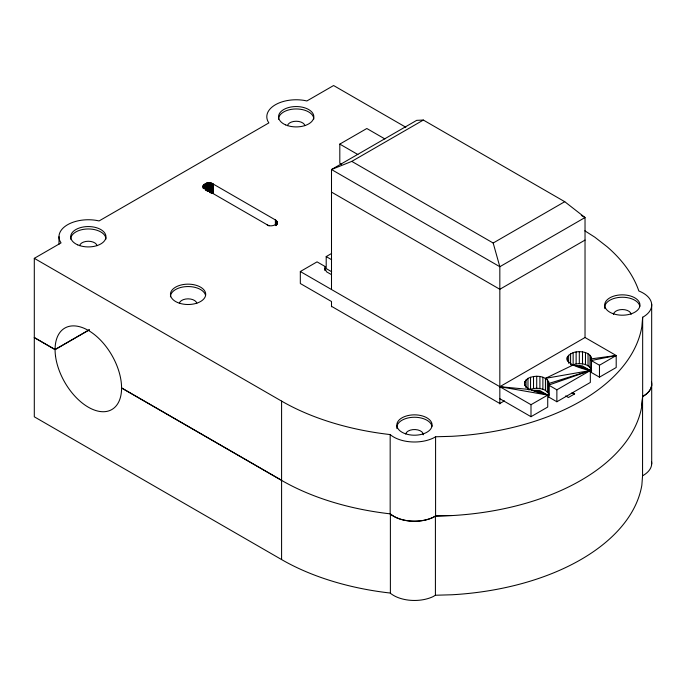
<?xml version="1.0" encoding="UTF-8"?>
<svg xmlns="http://www.w3.org/2000/svg" width="686" height="686" viewBox="0 0 686 686"><rect width="100%" height="100%" fill="white"/><g stroke="black" fill="none" stroke-linecap="round" stroke-linejoin="round"><path stroke-width="1.03" d="M405.838 127.244L333.602 85.536L306.899 100.953L303.804 100.345A29.387 16.97 0 0 0 267.806 121.122L268.861 122.914L99.093 220.935L95.989 220.326A29.387 16.97 0 0 0 59.991 241.103L61.045 242.895L34.3 258.339L34.3 416.805L281.586 559.57A211.64 122.185 0 0 0 389.948 593.013L391.912 594.376A29.387 16.97 0 0 0 433.046 596.64L435.413 595.242L451.98 594.771A211.64 122.185 0 0 0 641.856 485.148L642.559 475.792L642.559 396.602A29.387 16.97 0 0 0 651.546 382.514M651.7 463.925L651.7 384.735M121.585 388.01L281.586 480.389A211.64 122.185 0 0 0 389.948 513.823L391.912 515.186A29.387 16.97 0 0 0 433.046 517.45L435.413 516.052L451.98 515.58A211.64 122.185 0 0 0 641.856 405.958L642.559 396.602M584.841 230.822L594.831 237.193L607.204 246.823A211.64 122.185 0 0 1 638.803 290.873L639.043 291.07A29.387 16.97 0 0 1 644.094 316.418L642.662 317.224L641.856 326.682A211.64 122.185 0 0 1 451.98 436.305L435.584 436.776L434.195 437.599A29.387 16.97 0 0 1 390.291 434.684L389.948 434.547A211.64 122.185 0 0 1 281.586 401.104L34.3 258.339M641.856 405.872L642.662 396.405L642.662 317.224M591.238 356.96L591.281 372.438L599.47 377.163L599.47 365.252L591.281 360.527C592.507 351.661 579.318 350.452 573.144 352.638C554.031 361.659 584.361 369.454 590.329 370.526L590.329 382.445L556.869 401.756L548.68 397.031L548.637 381.562C544.187 375.165 534.411 375.173 527.98 378.363C514.594 389.082 543.483 392.915 547.728 395.102L547.728 407.038L530.998 416.694L499.828 398.703M548.68 397.031L548.637 393.558L545.439 390.36L545.439 378.363L573.144 364.978L576.12 365.689L582.14 365.801L590.329 370.526L556.869 389.828L548.68 385.095L548.637 381.562M324.864 270.224L325.241 266.588L317.052 261.863L300.322 271.519L300.322 283.524L331.501 301.514L331.501 306.788M591.281 372.438L591.658 358.804L616.2 355.511L616.2 367.507L599.47 377.163M267.077 224.734C270.31 227.718 280.823 224.288 275.386 219.932L213.046 183.934C209.805 180.95 199.3 184.371 204.728 188.736L268.972 225.823M451.98 515.495L435.584 515.958L434.195 516.79A29.387 16.97 0 0 1 390.291 513.874L389.948 513.737M599.47 365.252L616.2 355.511L585.029 337.512L499.828 386.698L547.728 395.102L530.998 404.697L300.322 271.519M341.619 164.34L339.81 163.302L339.81 144.103L366.821 128.505L384.897 138.941M331.501 289.518L331.501 169.536L351.781 161.381L423.348 120.059L564.741 201.693L585.029 217.531L585.029 337.512M89.266 329.786L55.077 349.526L34.3 337.529M89.266 329.88L55.077 349.611L34.3 337.615M331.655 271.733L326.202 268.586L326.202 256.581L331.621 253.451M351.781 161.381L493.174 243.016L564.741 201.693M585.029 240.083L499.828 289.278L331.501 192.097M504.416 400.847L499.828 403.497L331.501 306.316M572.819 392.855L574.636 393.901L568.402 397.503L565.676 395.925M642.662 396.405L644.094 395.608A29.387 16.97 0 0 0 651.434 381.905M571.438 365.389C577.852 362.457 589.463 362.705 591.658 370.809M528.837 389.982C534.017 387.564 540.362 387.762 545.439 390.36M548.68 385.095L590.329 370.526L579.31 365.93M576.12 365.689L590.329 370.526L549.057 383.405L549.057 395.402M591.281 360.527L616.2 355.511M545.439 378.363L590.329 370.526M533.519 390.283L539.539 390.377L547.728 395.102L530.544 389.571L499.828 386.698M423.348 120.059L416.702 120.35L331.501 169.536L499.828 266.717L585.029 217.531L581.325 215.395M213.046 183.934L213.046 193.538L210.868 192.74L210.868 183.145M571.524 393.129L574.636 393.901M536.709 390.531L547.728 395.102M331.038 274.391L326.519 271.785L324.864 268.226M339.81 144.103L357.878 154.539M326.202 256.581L331.655 259.737M121.585 387.916L281.586 480.294M493.174 243.016L499.828 266.717L499.828 403.968M651.674 304.19L651.674 383.38M590.003 355.245L590.003 367.242M588.039 353.77L588.039 365.767M585.484 352.638L585.484 364.635M582.508 351.927L582.508 363.923M579.31 351.678L579.31 363.674M576.12 351.927L576.12 363.923M573.144 352.638L573.144 364.635M570.581 353.77L570.581 364.763M568.625 355.245L568.625 363.246M567.391 356.96L567.391 360.965M556.869 389.828L556.869 401.756M547.402 379.838L547.402 391.835M542.883 377.231L542.883 389.228M539.908 376.52L539.908 388.516M536.709 376.28L536.709 388.276M533.519 376.52L533.519 388.516M530.998 404.697L530.998 416.694M530.544 377.231L530.544 389.228M527.98 378.363L527.98 389.365M526.025 379.838L526.025 387.839M524.79 381.562L524.79 385.558M435.584 436.776L435.584 515.958M435.413 516.052L435.413 595.242M390.385 513.865L390.385 593.047M390.171 434.564L390.171 513.754M325.241 266.588L325.241 270.593M281.586 401.104L281.586 559.57M277.084 221.998L277.11 224.468M276.93 221.509L277.041 223.962M276.852 221.346L276.852 223.482M276.664 221.029L276.767 224.391M276.544 220.883L276.544 225.145M276.415 220.729L276.415 224.999M276.269 220.583L276.269 224.854M276.115 220.446L276.115 224.708M275.952 220.309L275.952 225.643M275.772 220.18L275.772 225.514M275.583 220.052L275.583 225.385M275.386 219.932L275.386 225.265M212.832 183.822L212.832 193.418M212.617 183.711L212.617 193.315M212.386 183.608L212.386 193.212M212.154 183.514L212.154 193.118M211.905 183.428L211.905 193.023M211.657 183.342L211.657 192.946M211.399 183.265L211.399 192.869M211.134 183.205L211.134 192.8M210.593 183.093L210.593 192.689M210.319 183.042L210.319 192.646M210.036 183.008L210.036 192.603M209.753 182.982L209.753 192.577M209.462 182.956L209.462 191.488M209.179 182.948L209.179 191.48M208.887 182.939L208.887 191.471M208.595 182.948L208.595 191.48M208.312 182.956L208.312 191.488M208.021 182.982L208.021 191.514M207.738 183.008L207.738 191.54M207.455 183.042L207.455 190.511M207.181 183.093L207.181 190.554M206.906 183.145L206.906 190.605M206.64 183.205L206.64 190.665M206.375 183.265L206.375 190.734M206.117 183.342L206.117 189.739M205.869 183.428L205.869 189.825M205.62 183.514L205.62 189.911M205.388 183.608L205.388 190.013M204.162 184.311L204.162 188.581M203.999 184.448L203.999 188.719M203.845 184.594L203.845 187.793M203.708 184.74L203.708 187.938M203.571 184.886L203.571 188.084M203.459 185.04L203.459 188.238M203.262 185.349L203.185 187.647M203.125 185.674L203.039 188.136M58.996 236.713L58.996 244.207M179.338 303.263A8.815 5.094 0 0 1 188.084 298.839A8.815 5.094 0 0 1 196.822 303.263M170.445 296.815A17.63 10.179 0 0 1 186.789 286.577A17.63 10.179 0 0 1 205.543 295.323M287.451 125.667A8.815 5.094 0 0 1 296.198 121.242A8.815 5.094 0 0 1 304.936 125.667M79.593 245.674A8.815 5.094 0 0 1 88.331 241.249A8.815 5.094 0 0 1 97.069 245.674M278.559 119.261A17.63 10.179 0 0 1 295.975 108.954A17.63 10.179 0 0 1 313.828 119.012M70.701 239.191A17.63 10.179 0 0 1 88.237 228.961A17.63 10.179 0 0 1 105.961 239.088M405.76 433.792A8.815 5.094 0 0 1 415.339 429.565A8.815 5.094 0 0 1 423.271 434.804M613.524 314.274A8.815 5.094 0 0 1 622.339 309.532A8.815 5.094 0 0 1 631.12 314.299M396.945 428.621A17.63 10.179 0 0 1 412.397 417.32A17.63 10.179 0 0 1 431.974 426.238M604.812 308.614A17.63 10.179 0 0 1 620.255 297.312A17.63 10.179 0 0 1 639.832 306.23M651.546 461.704A29.387 16.97 0 0 1 642.559 475.792M55.523 356.128A47.025 27.148 60 0 0 109.426 410.665A47.025 27.148 60 0 0 100.045 339.639A47.025 27.148 60 0 0 55.523 356.128M177.46 302.457A17.63 10.179 0 0 0 205.577 295.58A17.63 10.179 0 0 0 181.207 284.956A17.63 10.179 0 0 0 177.46 302.457M77.672 244.851A17.63 10.179 0 0 0 105.824 238.016A17.63 10.179 0 0 0 81.497 227.358A17.63 10.179 0 0 0 77.672 244.851M285.633 124.886A17.63 10.179 0 0 0 313.699 117.941A17.63 10.179 0 0 0 289.243 107.376A17.63 10.179 0 0 0 285.633 124.886M405.435 433.775A17.63 10.179 0 0 0 432.094 425.166A17.63 10.179 0 0 0 405.846 416.145A17.63 10.179 0 0 0 405.435 433.775M613.301 313.768A17.63 10.179 0 0 0 639.952 305.159A17.63 10.179 0 0 0 613.713 296.138A17.63 10.179 0 0 0 613.301 313.768"/></g></svg>
